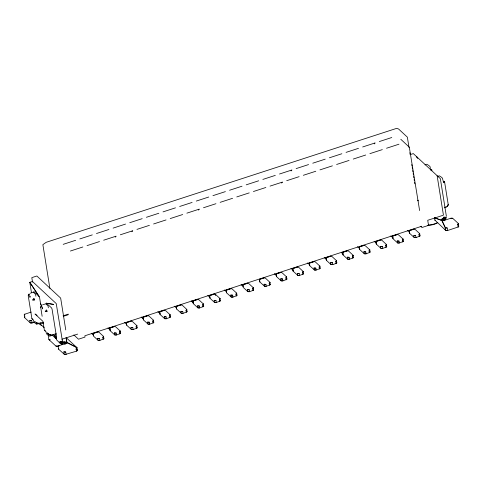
<?xml version="1.0" encoding="UTF-8"?>
<svg xmlns="http://www.w3.org/2000/svg" width="483" height="483" viewBox="0 0 483 483"><rect width="100%" height="100%" fill="white"/><g stroke="black" fill="none" stroke-linecap="round" stroke-linejoin="round"><path stroke-width="0.72" d="M28.956 294.274L28.237 295.789L29.342 294.093A1.443 0.429 72 0 0 28.956 294.274L28.237 295.789L31.908 318.708L33.611 320.289L33.913 322.197L37.131 324.624M38.344 323.586L36.442 322.922L37.958 323.767A1.443 0.429 72 0 0 38.344 323.586L38.32 323.018L36.442 322.922L34.746 321.34M41.429 305.854L40.711 307.369L41.816 305.673A1.443 0.429 72 0 0 41.429 305.854L40.711 307.369L42.136 316.28M50.824 335.166L48.916 334.496L50.431 335.347A1.443 0.429 72 0 0 50.824 335.166L50.793 334.598L48.916 334.496L47.219 332.92L48.777 333.952M447.518 206.181L448.236 204.665L447.131 206.362A1.443 0.429 72 0 0 447.518 206.181L448.236 204.665L444.565 181.747L443.05 180.896A1.443 0.429 72 0 1 443.648 181.988L443.823 182.695L444.565 181.747L443.648 181.988M93.159 333.348L93.448 336.065L98.176 340.4L99.86 340.376L103.899 338.855L103.573 336.452L99.039 332.238L97.741 331.857L93.159 333.348L93.461 335.256L91.317 333.264M109.792 327.933L110.088 330.656L114.815 334.991L116.5 334.967L120.539 333.445L120.213 331.042L115.678 326.828L114.38 326.448L109.792 327.933L110.088 330.656M126.431 322.523L126.727 325.246L131.454 329.575L133.139 329.557L137.172 328.035L136.852 325.627L132.318 321.418L131.02 321.032L126.431 322.523L126.727 325.246M143.071 317.114L143.366 319.837L148.094 324.165L149.778 324.147L153.811 322.626L153.491 320.217L148.951 316.009L147.659 315.622L143.071 317.114L143.366 319.837M159.71 311.704L160.006 314.427L164.733 318.756L166.418 318.738L170.451 317.216L170.131 314.807L165.591 310.599L164.292 310.213L159.71 311.704L160.006 314.427M176.349 306.294L176.639 309.017L181.367 313.346L183.057 313.328L187.09 311.807L186.764 309.398L182.23 305.19L180.932 304.803L176.349 306.294L176.549 307.568M176.639 309.017L176.651 308.208L174.508 306.216M192.989 300.885L193.278 303.608L198.006 307.937L199.69 307.919L203.729 306.397L203.403 303.988L198.869 299.78L197.571 299.394L192.989 300.885L193.278 303.608M209.622 295.475L209.918 298.198L214.645 302.527L216.33 302.509L220.369 300.987L220.043 298.579L215.509 294.37L214.21 293.984L209.622 295.475L209.827 296.749M209.918 298.198L209.984 297.546M226.261 290.066L226.557 292.789L231.285 297.117L232.969 297.099L237.002 295.578L236.682 293.169L232.148 288.961L230.85 288.574L226.261 290.066L226.557 292.789M242.901 284.656L243.197 287.379L247.924 291.708L249.608 291.69L253.641 290.168L253.321 287.759L248.781 283.551L247.483 283.165L242.901 284.656L243.209 286.564L241.059 284.578M259.54 279.246L259.83 281.969L264.557 286.298L266.248 286.28L270.281 284.759L269.961 282.35L265.421 278.142L264.123 277.755L259.54 279.246L259.83 281.969M276.179 273.837L276.469 276.56L281.197 280.889L282.881 280.871L286.92 279.349L286.594 276.94L282.06 272.732L280.762 272.346L276.179 273.837L276.469 276.56M292.813 268.427L293.109 271.144L297.836 275.479L299.52 275.461L303.559 273.939L303.233 271.531L298.699 267.322L297.401 266.936L292.813 268.427L293.109 271.144M309.452 263.018L309.748 265.735L314.475 270.069L316.16 270.051L320.199 268.53L319.873 266.121L315.339 261.913L314.041 261.526L309.452 263.018L309.748 265.735M326.091 257.608L326.387 260.325L331.115 264.66L332.799 264.636L336.832 263.12L336.512 260.711L331.978 256.503L330.68 256.117L326.091 257.608L326.387 260.325M342.731 252.198L343.027 254.915L347.754 259.25L349.438 259.226L353.471 257.711L353.151 255.302L348.611 251.094L347.313 250.707L342.731 252.198L343.027 254.915M359.37 246.789L359.66 249.506L364.387 253.841L366.078 253.816L370.111 252.301L369.791 249.892L365.251 245.684L363.953 245.298L359.37 246.789L359.575 248.063M359.66 249.506L359.726 248.86M376.009 241.379L376.299 244.096L381.027 248.431L382.711 248.407L386.75 246.891L386.424 244.483L381.89 240.268L380.592 239.888L376.009 241.379L376.299 244.096M392.643 235.97L392.939 238.687L397.666 243.021L399.35 242.997L403.39 241.482L403.064 239.073L398.529 234.859L397.231 234.478L392.643 235.97L392.951 237.877L390.807 235.885M392.939 238.687L393.005 238.041M409.282 230.56L409.578 233.277L414.305 237.612L415.99 237.588L420.029 236.066L419.703 233.663L415.169 229.449L413.871 229.069L409.282 230.56L409.578 233.277M434.465 217.706L442.005 220.598A1.443 0.646 -9.1 0 0 443.69 220.574L450.893 218.231L452.583 218.207L458.439 223.593L458.687 226.811L447.626 230.5L445.749 230.403L445.344 227.855L441.704 220.151L441.987 218.992L443.273 218.401L443.75 217.084L446.395 217.265L443.756 217.428L446.147 218.31L443.678 217.779L445.652 219.306L443.509 218.111L444.934 220.176L443.273 218.401L444.046 220.87L442.977 218.63L443.032 220.653M30.206 296.26L29.94 297.371L29.632 295.463M42.679 307.834L42.413 308.951L42.106 307.037M34.728 322.113L32.107 322.964L30.417 322.982L24.561 317.603L24.313 314.385L31.184 312.054M24.561 317.603L24.983 316.776M58.171 346.631L58.594 345.81L66.117 343.341A1.443 0.646 -9.1 0 0 66.962 342.538L76.942 347.639L76.199 348.587L76.604 351.135L64.704 354.649L58.576 349.179L58.171 346.631L58.914 345.683M58.576 349.179L58.739 348.509M76.091 349.529L77.346 350.181L76.604 351.135L77.455 350.507L76.942 347.639L66.672 342.266L62.778 341.904L60.46 343.715L56.517 339.766L56.016 333.747L52.067 309.211A1.443 0.429 72 0 0 51.373 307.762L46.41 303.191A1.443 0.429 72 0 0 46.157 303.722L46.187 304.03M32.772 300.003L33.882 298.301A1.443 0.429 72 0 1 34.474 299.394L34.649 300.1L32.772 300.003L34.474 299.394M45.245 311.583L46.356 309.881A1.443 0.429 72 0 1 46.948 310.974L47.123 311.68L45.245 311.583L46.948 310.974M24.15 315.055L24.893 314.101M76.199 348.587L76.942 347.639L66.165 337.635L66.672 342.266M102.831 337.4L103.573 336.452L102.831 337.4L103.139 339.314L103.881 338.36M119.47 331.99L120.213 331.042L119.47 331.99L119.778 333.904L120.521 332.95M136.109 326.58L136.852 325.627L136.109 326.58L136.417 328.494L137.16 327.54M152.749 321.171L153.491 320.217L152.749 321.171L153.051 323.085L153.793 322.131M169.388 315.761L170.131 314.807L169.388 315.761L169.69 317.669L170.433 316.721M186.021 310.352L186.764 309.398L186.021 310.352L186.329 312.26L187.072 311.312M202.661 304.942L203.403 303.988L202.661 304.942L202.969 306.85L203.711 305.902M219.3 299.532L220.043 298.579L219.3 299.532L219.608 301.44L220.351 300.492M235.939 294.123L236.682 293.169L235.939 294.123L236.241 296.031L236.99 295.083M252.579 288.713L253.321 287.759L252.579 288.713L252.881 290.621L253.623 289.673M269.212 283.304L269.961 282.35L269.212 283.304L269.52 285.212L270.263 284.264M285.851 277.894L286.594 276.94L285.851 277.894L286.159 279.802L286.902 278.848M302.491 272.484L303.233 271.531L302.491 272.484L302.799 274.392L303.541 273.438M319.13 267.075L319.873 266.121L319.13 267.075L319.438 268.983L320.181 268.029M335.77 261.665L336.512 260.711L335.77 261.665L336.071 263.573L336.82 262.619M352.409 256.256L353.151 255.302L352.409 256.256L352.711 258.163L353.453 257.21M369.042 250.846L369.791 249.892L369.042 250.846L369.35 252.754L370.093 251.8M385.682 245.436L386.424 244.483L385.682 245.436L385.989 247.344L386.732 246.39M402.321 240.027L403.064 239.073L402.321 240.027L402.629 241.935L403.371 240.981M418.96 234.617L419.703 233.663L418.96 234.617L419.268 236.525L420.011 235.571M457.697 224.547L458.439 223.593L457.697 224.547L458.107 227.095L458.85 226.141M115.214 237.147L116.119 236.163L103.676 240.208M131.853 231.737L132.759 230.753L120.315 234.798M198.404 210.099L199.31 209.115L186.867 213.16M291.038 170.952L291.943 169.974L279.494 174.019M281.595 183.045L282.507 182.067L270.057 186.112M374.228 143.904L375.134 142.92L362.685 146.971M60.46 343.715L62.524 341.704L56.233 303.565L32.421 281.462L29.801 282.314L31.449 292.626M63.195 244.344L75.644 240.299M79.834 238.934L92.283 234.889M96.473 233.524L108.923 229.479M113.113 228.115L125.556 224.07M129.752 222.705L142.195 218.66M146.391 217.296L158.835 213.251M163.025 211.886L175.474 207.841M179.664 206.476L192.113 202.431M196.303 201.067L208.753 197.022M212.943 195.657L225.386 191.612M229.582 190.248L242.025 186.203M246.221 184.838L258.665 180.793M262.855 179.428L275.304 175.383M296.133 168.609L308.577 164.564M312.773 163.2L325.216 159.155M329.412 157.79L341.855 153.745M346.051 152.38L358.495 148.329M379.324 141.561L391.773 137.51M70.397 251.033L82.847 246.982M87.037 245.624L99.48 241.572M136.949 229.389L149.398 225.344M153.588 223.979L166.037 219.934M170.227 218.57L182.677 214.524M203.506 207.75L215.949 203.705M220.145 202.341L232.589 198.296M236.779 196.931L249.228 192.886M253.418 191.522L265.867 187.476M286.697 180.702L299.14 176.657M303.336 175.293L315.779 171.248M319.975 169.883L332.419 165.838M336.609 164.474L349.058 160.428M353.248 159.064L365.697 155.019M369.887 153.654L382.331 149.609M386.527 148.245L398.97 144.2M410.158 154.626L413.309 153.6L440.357 178.674L446.37 216.233M30.169 293.235L33.315 292.215L35.585 294.316L35.887 296.23M424.986 164.866L426.869 164.25L428.952 165.627L430.087 166.677L430.389 168.585M42.643 304.815L45.788 303.795L48.058 305.896L48.366 307.81M437.459 176.446L439.343 175.83L441.426 177.207L442.561 178.257L442.863 180.165M63.062 315.828L68.302 314.125L68.037 314.807L63.454 316.299M50.691 335.437L56.215 333.638M444.626 207.352L447.385 206.452M52.75 335.178L49.604 336.204L46.386 333.777L46.084 331.869L44.382 330.287L42.957 321.376L35.017 314.004L37.1 315.381M444.414 207.835L446.304 207.219M61.945 339.217L77.666 334.103M62.247 341.125L59.626 341.976L62.343 341.439L59.922 342.924L62.524 341.704L62.778 341.904L61.214 344.307L63.08 342.012L62.126 344.645L63.418 342.042L63.979 343.902M421.786 226.231L84.827 335.794L85.032 337.068L78.481 339.199L73.839 334.888M93.207 333.505L97.971 331.96M109.846 328.096L114.61 326.55M126.486 322.686L131.249 321.141M143.125 317.277L147.889 315.731M159.764 311.867L164.522 310.315M176.404 306.457L181.161 304.906M193.037 301.048L197.801 299.496M209.676 295.638L214.44 294.087M226.316 290.229L231.079 288.677M242.955 284.819L247.713 283.267M259.594 279.409L264.352 277.858M276.234 274L280.991 272.448M292.867 268.59L297.631 267.039M309.506 263.181L314.27 261.629M326.146 257.765L330.909 256.219M342.785 252.355L347.543 250.81M359.424 246.946L364.182 245.4M376.064 241.536L380.821 239.991M392.697 236.127L397.461 234.581M409.336 230.717L414.1 229.171M431.174 170.408L432.092 170.167L430.576 169.322A1.443 0.429 72 0 1 431.174 170.408L431.277 170.771M415.682 235.68L413.81 235.577L414.112 237.491L415.99 237.588L415.682 235.68L413.81 235.577M434.869 220.079L445.749 230.403L447.626 230.5L447.216 227.958L445.344 227.855L442.005 220.598M399.049 241.089L397.171 240.987L397.473 242.901L399.35 242.997L399.049 241.089L397.171 240.987M382.409 246.499L380.532 246.396L380.839 248.31L382.711 248.407L382.409 246.499L380.532 246.396M365.77 251.909L363.892 251.806L364.2 253.72L366.078 253.816L365.77 251.909L363.892 251.806M349.131 257.318L347.253 257.216L347.561 259.13L349.438 259.226L349.131 257.318L347.253 257.216M332.491 262.728L330.614 262.631L330.921 264.539L332.799 264.636L332.491 262.728L330.614 262.631M315.852 268.137L313.98 268.041L314.282 269.949L316.16 270.051L315.852 268.137L313.98 268.041M299.219 273.547L297.341 273.45L297.643 275.358L299.52 275.461L299.219 273.547L297.341 273.45M282.579 278.957L280.701 278.86L281.009 280.768L282.881 280.871L282.579 278.957L280.701 278.86M265.94 284.366L264.062 284.27L264.37 286.178L266.248 286.28L265.94 284.366L264.062 284.27M249.3 289.776L247.423 289.679L247.731 291.587L249.608 291.69L249.3 289.776L247.423 289.679M232.661 295.185L230.783 295.089L231.091 296.997L232.969 297.099L232.661 295.185L230.783 295.089M216.028 300.595L214.15 300.498L214.452 302.406L216.33 302.509L216.028 300.595L214.15 300.498M199.388 306.005L197.511 305.908L197.813 307.816L199.69 307.919L199.388 306.005L197.511 305.908M182.749 311.42L180.871 311.318L181.179 313.225L183.057 313.328L182.749 311.42L180.871 311.318M166.11 316.83L164.232 316.727L164.54 318.635L166.418 318.738L166.11 316.83L164.232 316.727M149.47 322.239L147.593 322.137L147.901 324.045L149.778 324.147L149.47 322.239L147.593 322.137M132.831 327.649L130.953 327.546L131.261 329.454L133.139 329.557L132.831 327.649L130.953 327.546M116.198 333.059L114.32 332.956L114.622 334.864L116.5 334.967L116.198 333.059L114.32 332.956M99.558 338.468L97.681 338.366L97.989 340.274L99.86 340.376L99.558 338.468L97.681 338.366M31.697 320.416L29.819 320.32L30.23 322.861L32.107 322.964L31.697 320.416L29.819 320.32M65.718 351.998L63.841 351.896L64.245 354.444L66.123 354.546L65.718 351.998L63.841 351.896M56.535 346.383L58.558 346.293L55.889 346.063L48.874 339.549L48.167 335.142M39.878 323.012L43.319 323.006A1.443 0.429 72 0 0 43.524 322.916M39.902 323.024L43.319 323.006M450.893 218.231L452.77 218.334M445.344 227.855L447.216 227.958M46.549 303.282L53.613 304.417L46.41 303.191M418.489 200.856L417.451 200.173M441.71 220.32L434.567 217.857L434.978 220.399M41.713 325.699L39.075 323.864M76.018 349.505L77.346 350.181M31.908 318.708L32.916 319.275M44.382 330.287L45.39 330.855M48.874 339.549L49.737 340.074A4.685 2.101 -9.1 0 1 50.238 339.561M400.805 139.279L409.306 147.176L419.618 210.558M442.76 220.797L442.555 219.524L441.987 218.992L442.295 220.906M420.904 226.503L421.985 227.505L428.536 225.38L427.721 220.284L443.442 215.17L437.121 175.703M407.441 230.476L409.59 232.468M374.168 241.295L376.311 243.287M357.529 246.704L359.672 248.697M341.427 252.615L343.039 254.106M324.25 257.524L326.399 259.516M307.611 262.933L309.76 264.925M290.977 268.343L293.121 270.335M274.338 273.752L276.481 275.745M224.42 289.987L226.569 291.98M207.787 295.397L209.93 297.389M191.147 300.806L193.291 302.799M157.869 311.626L160.018 313.618M141.229 317.035L143.379 319.028M124.59 322.445L126.739 324.437M107.957 327.854L110.1 329.847M41.767 306.627A2.886 0.851 72 0 1 40.536 303.39L39.594 297.631A1.443 0.429 72 0 0 39.051 296.357L34.076 291.708A1.443 0.429 72 0 0 33.683 292.143L33.713 292.45M65.29 344.198L64.982 342.284L64.42 341.759L64.825 344.307M39.763 323.538L44.152 327.613M51.838 334.743L56.227 338.818L55.654 334.496A1.443 0.429 72 0 0 55.998 334.496M417.342 157.79L416.539 156.564L417.783 158.454M39.051 296.357L29.801 282.314L38.9 296.182M53.456 334.333L56.227 338.818L53.528 334.423M40.536 303.39L41.822 306.391M409.016 147.532L407.356 137.148L398.566 128.991L396.67 128.351L46.217 242.297L42.872 244.646L49.882 288.387M409.85 152.719L410.085 154.204M411.751 164.582L411.987 166.067M412.222 167.547L412.464 169.032M412.699 170.517L412.935 171.996M413.176 173.482L413.412 174.961M413.647 176.446L413.889 177.931M414.124 179.41L414.36 180.896M414.601 182.375L414.837 183.86M215.509 294.37L215.714 295.644M65.76 329.937L60.665 298.108L36.853 276.004L31.806 277.64L32.524 282.108M66.165 337.635L66.974 342.9M66.72 341.505L66.932 343.491M64.982 342.284A1.443 0.646 -9.1 0 1 66.074 342.139M441.794 219.976A1.443 0.646 -9.1 0 1 442.555 219.524M59.699 345.731A5.41 2.421 -9.1 0 1 55.889 346.063M427.588 225.35A10.095 4.522 -9.1 0 0 437.067 223.08L437.815 222.415A10.813 4.842 -9.1 0 1 428.21 225.036M445.749 230.403L445.109 229.057L445.749 230.403"/></g></svg>
